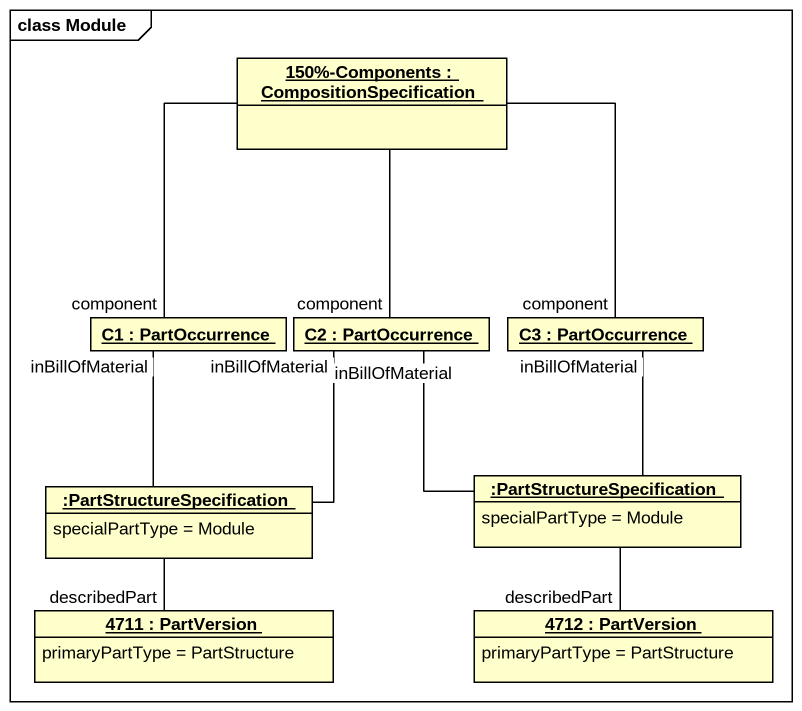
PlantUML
@startuml
mainframe class Module
hide circle
hide empty members
object "150%-Components : CompositionSpecification" as o150_Components
object "C1 : PartOccurrence" as C1
object "C2 : PartOccurrence" as C2
object "C3 : PartOccurrence" as C3
object ":PartStructureSpecification" as PartStructureSpecification {
  specialPartType = Module
}
object ":PartStructureSpecification" as PartStructureSpecification_2 {
  specialPartType = Module
}
object "4711 : PartVersion" as o4711 {
  primaryPartType = PartStructure
}
object "4712 : PartVersion" as o4712 {
  primaryPartType = PartStructure
}
o150_Components -- C1 : component
o150_Components -- C2 : component
o150_Components -- C3 : component
PartStructureSpecification -up- C1 : inBillOfMaterial
PartStructureSpecification -up- C2 : inBillOfMaterial
PartStructureSpecification -- o4711 : describedPart
PartStructureSpecification_2 -up- C2 : inBillOfMaterial
PartStructureSpecification_2 -up- C3 : inBillOfMaterial
PartStructureSpecification_2 -- o4712 : describedPart
@enduml
